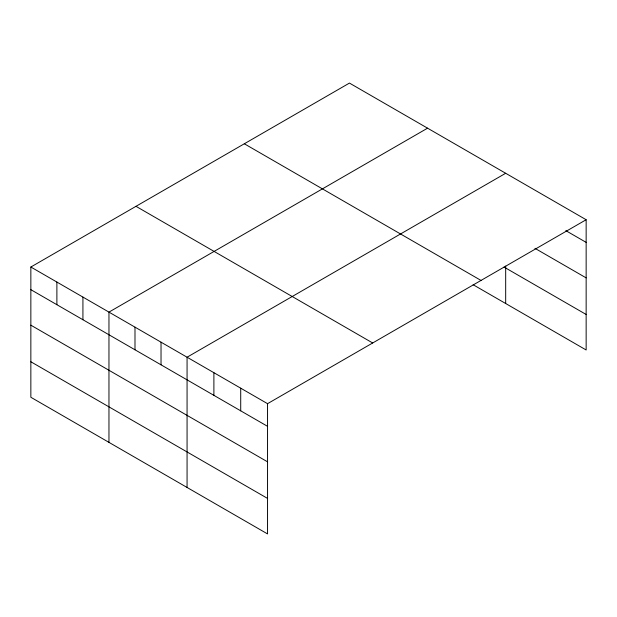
<?xml version="1.0" encoding="UTF-8"?>
<svg xmlns="http://www.w3.org/2000/svg" width="617" height="617" viewBox="0 0 617 617"><rect width="100%" height="100%" fill="white"/><g stroke="black" fill="none" stroke-linecap="round" stroke-linejoin="round"><path stroke-width="0.93" d="M30.85 267.022L267.547 403.672L267.547 533.921L30.85 397.271L30.85 267.022L349.453 83.079L586.15 219.729L586.15 349.978L473.131 284.722M427.566 128.174L108.962 312.117L108.962 442.366M505.678 173.269L187.067 357.212L187.067 487.461M267.547 403.672L586.15 219.729M565.828 230.642L586.15 242.373M534.939 248.319L586.15 277.881M504.05 267.068L586.15 314.469M244.317 143.776L481.013 280.434M135.987 206.317L372.683 342.975M30.85 289.666L267.547 426.324M30.85 325.174L267.547 461.832M30.85 361.763L267.547 498.413M505.678 266.081L505.678 303.518M240.715 388.186L240.715 410.829M213.891 372.699L213.891 395.343M161.029 342.18L161.029 364.824M134.992 327.149L134.992 349.793M82.925 297.085L82.925 319.729M56.887 282.054L56.887 304.698"/></g></svg>
